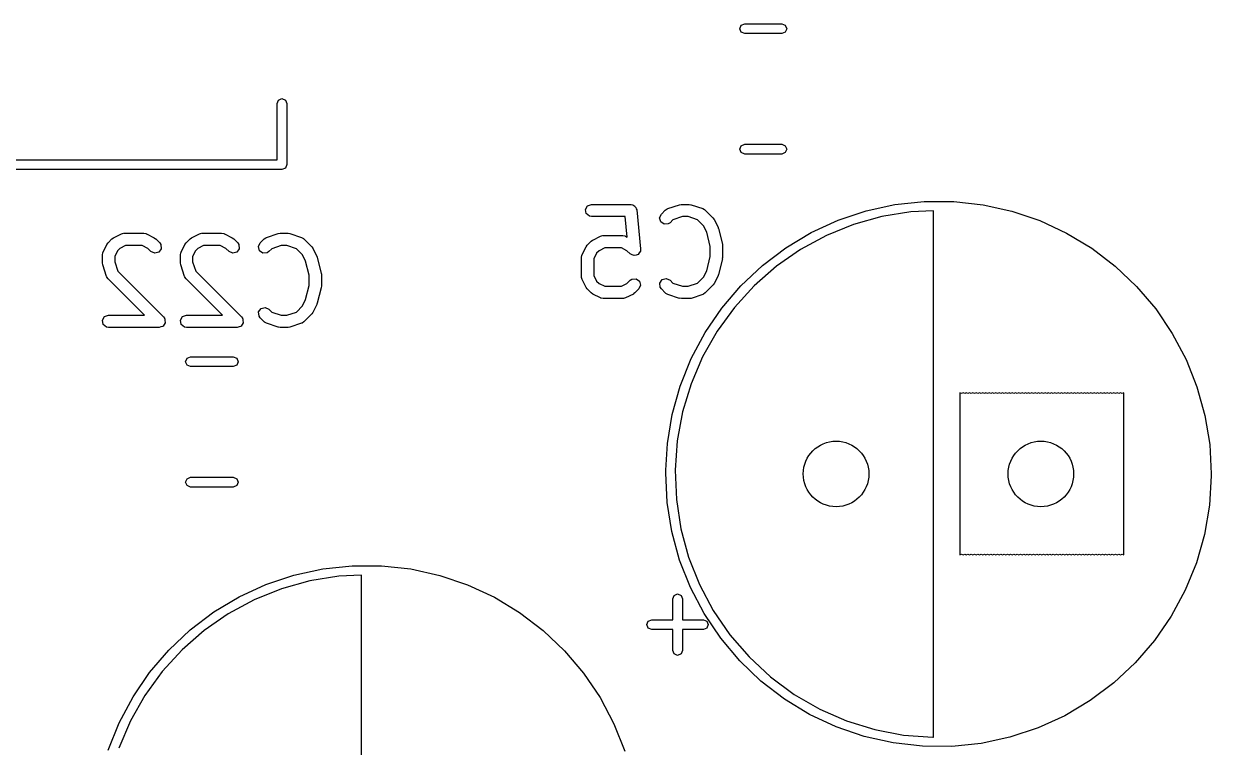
# Model space of a CAD drawing. Extents: x 84 to 124, y -233 to -38.
# Drawn here: x 103.75 to 118.25, y -196.39 to -187.56 of the extents above; entities that cross this region are included whole.
import ezdxf

# ---------------------------------------------------------------- set-up
doc = ezdxf.new("R2010")
doc.units = 0
doc.layers.add('BLACK', color=7, linetype='CONTINUOUS')

msp = doc.modelspace()

# ---------------------------------------------------------------- linework, layer by layer
at = {"layer": 'BLACK', "linetype": 'CONTINUOUS'}
for p, q in [((112.489, -187.616), (112.507, -187.574)), ((112.507, -187.574), (112.549, -187.556)), ((112.549, -187.556), (113.003, -187.556)), ((113.003, -187.556), (113.045, -187.574)), ((113.045, -187.574), (113.063, -187.616)), ((112.507, -187.658), (112.489, -187.616)), ((112.549, -187.676), (112.507, -187.658)), ((113.003, -187.676), (112.549, -187.676)), ((113.045, -187.658), (113.003, -187.676)), ((113.063, -187.616), (113.045, -187.658)), ((106.84, -188.53), (106.858, -188.488)), ((106.84, -189.215), (106.84, -188.53)), ((106.858, -188.488), (106.9, -188.47)), ((106.9, -188.47), (106.942, -188.488)), ((106.942, -188.488), (106.96, -188.53)), ((106.96, -188.53), (106.96, -189.275)), ((112.507, -189.044), (112.549, -189.026)), ((112.549, -189.026), (113.003, -189.026)), ((113.003, -189.026), (113.045, -189.044)), ((112.489, -189.086), (112.507, -189.044)), ((112.507, -189.128), (112.489, -189.086)), ((112.549, -189.146), (112.507, -189.128)), ((113.003, -189.146), (112.549, -189.146)), ((113.045, -189.128), (113.003, -189.146)), ((113.045, -189.044), (113.063, -189.086)), ((113.063, -189.086), (113.045, -189.128)), ((101.44, -189.215), (106.84, -189.215)), ((106.942, -189.317), (106.9, -189.335)), ((106.96, -189.275), (106.942, -189.317)), ((106.9, -189.335), (101.38, -189.335)), ((110.632, -189.778), (110.68, -189.76)), ((110.68, -189.76), (111.156, -189.76)), ((111.156, -189.76), (111.16, -189.761)), ((111.16, -189.761), (111.162, -189.761)), ((111.162, -189.761), (111.165, -189.762)), ((111.165, -189.762), (111.182, -189.765)), ((111.182, -189.765), (111.194, -189.775)), ((111.609, -189.812), (111.752, -189.764)), ((111.752, -189.764), (111.774, -189.761)), ((111.774, -189.761), (111.776, -189.76)), ((111.776, -189.76), (111.871, -189.76)), ((111.871, -189.76), (111.893, -189.764)), ((111.893, -189.764), (111.894, -189.764)), ((111.894, -189.764), (112.037, -189.812)), ((114.031, -189.84), (114.383, -189.763)), ((114.383, -189.763), (114.741, -189.725)), ((114.741, -189.725), (115.101, -189.725)), ((115.101, -189.725), (115.459, -189.765)), ((115.459, -189.765), (115.811, -189.843)), ((110.606, -189.822), (110.632, -189.778)), ((110.615, -189.873), (110.606, -189.822)), ((110.655, -189.906), (110.615, -189.873)), ((110.68, -189.91), (110.655, -189.906)), ((111.089, -189.91), (110.68, -189.91)), ((111.113, -190.159), (111.089, -189.91)), ((111.194, -189.775), (111.209, -189.782)), ((111.209, -189.782), (111.213, -189.791)), ((111.213, -189.791), (111.221, -189.798)), ((111.221, -189.798), (111.224, -189.814)), ((111.224, -189.814), (111.231, -189.828)), ((111.231, -189.828), (111.279, -190.304)), ((111.51, -189.924), (111.532, -189.878)), ((111.532, -189.878), (111.58, -189.83)), ((111.58, -189.83), (111.601, -189.815)), ((111.601, -189.815), (111.605, -189.815)), ((111.605, -189.815), (111.609, -189.812)), ((111.788, -189.91), (111.673, -189.949)), ((111.859, -189.91), (111.788, -189.91)), ((111.973, -189.949), (111.859, -189.91)), ((112.037, -189.812), (112.06, -189.824)), ((112.06, -189.824), (112.063, -189.828)), ((112.063, -189.828), (112.067, -189.83)), ((112.067, -189.83), (112.162, -189.925)), ((113.689, -189.954), (114.031, -189.84)), ((114.225, -189.91), (113.879, -190.006)), ((114.579, -189.853), (114.225, -189.91)), ((114.855, -189.839), (114.579, -189.853)), ((114.855, -196.264), (114.855, -189.839)), ((115.811, -189.843), (116.152, -189.958)), ((111.524, -189.974), (111.51, -189.924)), ((111.566, -190.003), (111.524, -189.974)), ((111.617, -189.999), (111.566, -190.003)), ((111.638, -189.984), (111.617, -189.999)), ((111.673, -189.949), (111.638, -189.984)), ((112.047, -190.023), (111.973, -189.949)), ((112.086, -190.1), (112.047, -190.023)), ((112.162, -189.925), (112.175, -189.944)), ((112.175, -189.944), (112.176, -189.945)), ((112.176, -189.945), (112.224, -190.04)), ((112.224, -190.04), (112.227, -190.052)), ((112.227, -190.052), (112.229, -190.055)), ((112.229, -190.055), (112.277, -190.246)), ((113.362, -190.104), (113.689, -189.954)), ((113.879, -190.006), (113.546, -190.141)), ((116.152, -189.958), (116.478, -190.11)), ((104.778, -190.23), (104.825, -190.182)), ((104.825, -190.182), (104.844, -190.169)), ((104.844, -190.169), (104.845, -190.168)), ((104.845, -190.168), (104.94, -190.12)), ((104.94, -190.12), (104.965, -190.113)), ((104.965, -190.113), (104.969, -190.114)), ((104.969, -190.114), (104.974, -190.112)), ((104.974, -190.112), (105.212, -190.112)), ((105.212, -190.112), (105.237, -190.117)), ((105.237, -190.117), (105.241, -190.12)), ((105.241, -190.12), (105.245, -190.12)), ((105.245, -190.12), (105.34, -190.168)), ((105.34, -190.168), (105.358, -190.181)), ((105.358, -190.181), (105.36, -190.182)), ((105.36, -190.182), (105.408, -190.23)), ((105.73, -190.23), (105.778, -190.182)), ((105.778, -190.182), (105.796, -190.169)), ((105.796, -190.169), (105.797, -190.168)), ((105.797, -190.168), (105.892, -190.12)), ((105.892, -190.12), (105.917, -190.113)), ((105.917, -190.113), (105.922, -190.114)), ((105.922, -190.114), (105.926, -190.112)), ((105.926, -190.112), (106.164, -190.112)), ((106.164, -190.112), (106.19, -190.117)), ((106.19, -190.117), (106.193, -190.12)), ((106.193, -190.12), (106.198, -190.12)), ((106.198, -190.12), (106.293, -190.168)), ((106.293, -190.168), (106.311, -190.181)), ((106.311, -190.181), (106.312, -190.182)), ((106.312, -190.182), (106.36, -190.23)), ((106.635, -190.23), (106.682, -190.182)), ((106.682, -190.182), (106.704, -190.167)), ((106.704, -190.167), (106.708, -190.167)), ((106.708, -190.167), (106.712, -190.164)), ((106.712, -190.164), (106.855, -190.116)), ((106.855, -190.116), (106.877, -190.113)), ((106.877, -190.113), (106.878, -190.112)), ((106.878, -190.112), (106.974, -190.112)), ((106.974, -190.112), (106.996, -190.116)), ((106.996, -190.116), (106.997, -190.116)), ((106.997, -190.116), (107.14, -190.164)), ((107.14, -190.164), (107.163, -190.176)), ((107.163, -190.176), (107.165, -190.18)), ((107.165, -190.18), (107.169, -190.182)), ((107.169, -190.182), (107.265, -190.277)), ((110.675, -190.211), (110.693, -190.198)), ((110.693, -190.198), (110.694, -190.197)), ((110.694, -190.197), (110.79, -190.149)), ((110.79, -190.149), (110.815, -190.142)), ((110.815, -190.142), (110.819, -190.143)), ((110.819, -190.143), (110.823, -190.141)), ((110.823, -190.141), (111.061, -190.141)), ((111.061, -190.141), (111.087, -190.146)), ((111.087, -190.146), (111.09, -190.149)), ((111.09, -190.149), (111.095, -190.149)), ((111.095, -190.149), (111.113, -190.159)), ((112.129, -190.273), (112.086, -190.1)), ((113.053, -190.289), (113.362, -190.104)), ((113.546, -190.141), (113.23, -190.312)), ((116.478, -190.11), (116.787, -190.296)), ((104.715, -190.349), (104.716, -190.344)), ((104.716, -190.344), (104.764, -190.249)), ((104.764, -190.249), (104.777, -190.231)), ((104.777, -190.231), (104.778, -190.23)), ((104.892, -190.327), (104.858, -190.396)), ((104.923, -190.297), (104.892, -190.327)), ((104.991, -190.262), (104.923, -190.297)), ((105.194, -190.262), (104.991, -190.262)), ((105.262, -190.297), (105.194, -190.262)), ((105.301, -190.336), (105.262, -190.297)), ((105.348, -190.357), (105.301, -190.336)), ((105.398, -190.344), (105.348, -190.357)), ((105.427, -190.302), (105.398, -190.344)), ((105.408, -190.23), (105.422, -190.251)), ((105.422, -190.251), (105.427, -190.302)), ((105.668, -190.344), (105.716, -190.249)), ((105.668, -190.349), (105.668, -190.344)), ((105.716, -190.249), (105.729, -190.231)), ((105.729, -190.231), (105.73, -190.23)), ((105.845, -190.327), (105.81, -190.396)), ((105.875, -190.297), (105.845, -190.327)), ((105.944, -190.262), (105.875, -190.297)), ((106.146, -190.262), (105.944, -190.262)), ((106.215, -190.297), (106.146, -190.262)), ((106.254, -190.336), (106.215, -190.297)), ((106.3, -190.357), (106.254, -190.336)), ((106.35, -190.344), (106.3, -190.357)), ((106.379, -190.302), (106.35, -190.344)), ((106.36, -190.23), (106.375, -190.251)), ((106.375, -190.251), (106.379, -190.302)), ((106.613, -190.276), (106.635, -190.23)), ((106.626, -190.326), (106.613, -190.276)), ((106.668, -190.355), (106.626, -190.326)), ((106.741, -190.336), (106.72, -190.351)), ((106.776, -190.301), (106.741, -190.336)), ((106.891, -190.262), (106.776, -190.301)), ((106.961, -190.262), (106.891, -190.262)), ((107.076, -190.301), (106.961, -190.262)), ((107.15, -190.375), (107.076, -190.301)), ((107.265, -190.277), (107.278, -190.296)), ((107.278, -190.296), (107.279, -190.297)), ((107.279, -190.297), (107.326, -190.392)), ((110.566, -190.373), (110.613, -190.278)), ((110.613, -190.278), (110.627, -190.26)), ((110.627, -190.259), (110.675, -190.211)), ((110.627, -190.26), (110.627, -190.259)), ((110.772, -190.326), (110.742, -190.356)), ((110.841, -190.291), (110.772, -190.326)), ((111.044, -190.291), (110.841, -190.291)), ((111.112, -190.326), (111.044, -190.291)), ((111.151, -190.365), (111.112, -190.326)), ((111.277, -190.331), (111.262, -190.352)), ((111.277, -190.33), (111.276, -190.33)), ((111.276, -190.33), (111.277, -190.331)), ((111.279, -190.304), (111.277, -190.33)), ((112.129, -190.398), (112.129, -190.273)), ((112.277, -190.246), (112.278, -190.261)), ((112.278, -190.261), (112.279, -190.264)), ((112.279, -190.264), (112.279, -190.407)), ((112.766, -190.507), (113.053, -190.289)), ((113.23, -190.312), (112.936, -190.516)), ((116.787, -190.296), (117.073, -190.514)), ((104.708, -190.378), (104.713, -190.352)), ((104.708, -190.473), (104.708, -190.378)), ((104.709, -190.475), (104.708, -190.473)), ((104.712, -190.497), (104.709, -190.475)), ((104.713, -190.352), (104.715, -190.349)), ((104.858, -190.396), (104.858, -190.461)), ((104.858, -190.461), (104.896, -190.575)), ((105.66, -190.378), (105.665, -190.352)), ((105.66, -190.473), (105.66, -190.378)), ((105.661, -190.475), (105.66, -190.473)), ((105.664, -190.497), (105.661, -190.475)), ((105.665, -190.352), (105.668, -190.349)), ((105.81, -190.396), (105.81, -190.461)), ((105.81, -190.461), (105.849, -190.575)), ((106.72, -190.351), (106.668, -190.355)), ((107.189, -190.452), (107.15, -190.375)), ((107.232, -190.625), (107.189, -190.452)), ((107.326, -190.392), (107.33, -190.404)), ((107.33, -190.404), (107.332, -190.407)), ((107.332, -190.407), (107.38, -190.598)), ((110.558, -190.407), (110.562, -190.381)), ((110.558, -190.645), (110.558, -190.407)), ((110.562, -190.381), (110.565, -190.378)), ((110.565, -190.378), (110.566, -190.373)), ((110.742, -190.356), (110.708, -190.425)), ((110.708, -190.425), (110.708, -190.627)), ((111.152, -190.365), (111.151, -190.365)), ((111.175, -190.376), (111.152, -190.365)), ((111.152, -190.365), (111.152, -190.365)), ((111.198, -190.386), (111.175, -190.376)), ((111.223, -190.38), (111.198, -190.386)), ((111.198, -190.386), (111.198, -190.386)), ((111.198, -190.386), (111.198, -190.386)), ((111.247, -190.373), (111.223, -190.38)), ((111.248, -190.372), (111.247, -190.373)), ((111.247, -190.373), (111.247, -190.373)), ((111.262, -190.352), (111.248, -190.372)), ((112.086, -190.571), (112.129, -190.398)), ((112.277, -190.425), (112.229, -190.615)), ((112.279, -190.407), (112.276, -190.422)), ((112.276, -190.422), (112.277, -190.425)), ((104.76, -190.64), (104.712, -190.497)), ((104.896, -190.575), (105.455, -191.134)), ((105.712, -190.64), (105.664, -190.497)), ((105.849, -190.575), (106.408, -191.134)), ((107.232, -190.75), (107.232, -190.625)), ((107.38, -190.598), (107.381, -190.613)), ((107.381, -190.613), (107.382, -190.616)), ((107.382, -190.616), (107.382, -190.759)), ((110.708, -190.627), (110.742, -190.696)), ((112.047, -190.648), (112.086, -190.571)), ((112.224, -190.631), (112.176, -190.726)), ((112.229, -190.615), (112.224, -190.627)), ((112.224, -190.627), (112.224, -190.631)), ((112.504, -190.754), (112.766, -190.507)), ((112.936, -190.516), (112.666, -190.753)), ((117.073, -190.514), (117.334, -190.762)), ((104.762, -190.643), (104.76, -190.64)), ((104.763, -190.648), (104.762, -190.643)), ((104.778, -190.669), (104.763, -190.648)), ((105.221, -191.112), (104.778, -190.669)), ((105.715, -190.643), (105.712, -190.64)), ((105.715, -190.648), (105.715, -190.643)), ((105.73, -190.669), (105.715, -190.648)), ((106.173, -191.112), (105.73, -190.669)), ((107.189, -190.923), (107.232, -190.75)), ((107.38, -190.777), (107.332, -190.967)), ((107.382, -190.759), (107.379, -190.774)), ((107.379, -190.774), (107.38, -190.777)), ((110.559, -190.649), (110.558, -190.645)), ((110.558, -190.653), (110.559, -190.649)), ((110.566, -190.678), (110.558, -190.653)), ((110.613, -190.774), (110.566, -190.678)), ((110.614, -190.775), (110.613, -190.774)), ((110.627, -190.793), (110.614, -190.775)), ((110.742, -190.696), (110.772, -190.726)), ((110.772, -190.726), (110.841, -190.76)), ((110.841, -190.76), (111.044, -190.76)), ((111.044, -190.76), (111.112, -190.726)), ((111.112, -190.726), (111.151, -190.687)), ((111.151, -190.687), (111.172, -190.672)), ((111.172, -190.672), (111.224, -190.668)), ((111.224, -190.668), (111.266, -190.697)), ((111.279, -190.747), (111.257, -190.793)), ((111.266, -190.697), (111.279, -190.747)), ((111.513, -190.721), (111.542, -190.679)), ((111.517, -190.772), (111.513, -190.721)), ((111.532, -190.793), (111.517, -190.772)), ((111.542, -190.679), (111.592, -190.665)), ((111.592, -190.665), (111.638, -190.687)), ((111.638, -190.687), (111.673, -190.722)), ((111.673, -190.722), (111.788, -190.76)), ((111.788, -190.76), (111.859, -190.76)), ((111.859, -190.76), (111.973, -190.722)), ((111.973, -190.722), (112.047, -190.648)), ((112.162, -190.746), (112.067, -190.841)), ((112.163, -190.744), (112.162, -190.746)), ((112.176, -190.726), (112.163, -190.744)), ((112.27, -191.027), (112.504, -190.754)), ((112.666, -190.753), (112.424, -191.018)), ((117.334, -190.762), (117.567, -191.037)), ((107.15, -191), (107.189, -190.923)), ((110.675, -190.841), (110.627, -190.793)), ((110.676, -190.841), (110.675, -190.841)), ((110.694, -190.855), (110.676, -190.841)), ((110.79, -190.902), (110.694, -190.855)), ((110.794, -190.903), (110.79, -190.902)), ((110.797, -190.906), (110.794, -190.903)), ((110.823, -190.91), (110.797, -190.906)), ((111.061, -190.91), (110.823, -190.91)), ((111.065, -190.909), (111.061, -190.91)), ((111.07, -190.91), (111.065, -190.909)), ((111.095, -190.902), (111.07, -190.91)), ((111.19, -190.855), (111.095, -190.902)), ((111.191, -190.854), (111.19, -190.855)), ((111.21, -190.841), (111.191, -190.854)), ((111.257, -190.793), (111.21, -190.841)), ((111.58, -190.841), (111.532, -190.793)), ((111.584, -190.843), (111.58, -190.841)), ((111.586, -190.847), (111.584, -190.843)), ((111.609, -190.859), (111.586, -190.847)), ((111.752, -190.907), (111.609, -190.859)), ((111.753, -190.906), (111.752, -190.907)), ((111.776, -190.91), (111.753, -190.906)), ((111.871, -190.91), (111.776, -190.91)), ((111.872, -190.91), (111.871, -190.91)), ((111.894, -190.907), (111.872, -190.91)), ((112.037, -190.859), (111.894, -190.907)), ((112.041, -190.856), (112.037, -190.859)), ((112.045, -190.856), (112.041, -190.856)), ((112.067, -190.841), (112.045, -190.856)), ((106.615, -191.073), (106.645, -191.031)), ((106.645, -191.031), (106.694, -191.017)), ((106.694, -191.017), (106.741, -191.039)), ((106.741, -191.039), (106.776, -191.074)), ((107.076, -191.074), (107.15, -191)), ((107.326, -190.983), (107.279, -191.078)), ((107.327, -190.979), (107.326, -190.983)), ((107.332, -190.967), (107.327, -190.979)), ((112.067, -191.325), (112.27, -191.027)), ((112.424, -191.018), (112.213, -191.308)), ((117.567, -191.037), (117.769, -191.335)), ((104.709, -191.174), (104.735, -191.13)), ((104.718, -191.225), (104.709, -191.174)), ((104.735, -191.13), (104.783, -191.112)), ((104.783, -191.112), (105.221, -191.112)), ((105.455, -191.134), (105.465, -191.148)), ((105.475, -191.207), (105.462, -191.225)), ((105.465, -191.148), (105.467, -191.15)), ((105.467, -191.15), (105.467, -191.152)), ((105.467, -191.152), (105.47, -191.156)), ((105.47, -191.156), (105.472, -191.178)), ((105.472, -191.178), (105.476, -191.2)), ((105.476, -191.2), (105.474, -191.203)), ((105.474, -191.203), (105.475, -191.207)), ((105.662, -191.174), (105.687, -191.13)), ((105.671, -191.225), (105.662, -191.174)), ((105.687, -191.13), (105.735, -191.112)), ((105.735, -191.112), (106.173, -191.112)), ((106.408, -191.134), (106.417, -191.148)), ((106.427, -191.207), (106.414, -191.225)), ((106.417, -191.148), (106.419, -191.15)), ((106.419, -191.15), (106.42, -191.152)), ((106.42, -191.152), (106.422, -191.156)), ((106.422, -191.156), (106.424, -191.178)), ((106.424, -191.178), (106.428, -191.2)), ((106.428, -191.2), (106.427, -191.203)), ((106.427, -191.203), (106.427, -191.207)), ((106.62, -191.124), (106.615, -191.073)), ((106.635, -191.145), (106.62, -191.124)), ((106.682, -191.193), (106.635, -191.145)), ((106.687, -191.195), (106.682, -191.193)), ((106.689, -191.199), (106.687, -191.195)), ((106.712, -191.211), (106.689, -191.199)), ((106.855, -191.259), (106.712, -191.211)), ((106.776, -191.074), (106.891, -191.112)), ((106.891, -191.112), (106.961, -191.112)), ((106.961, -191.112), (107.076, -191.074)), ((107.14, -191.211), (106.997, -191.259)), ((107.144, -191.208), (107.14, -191.211)), ((107.148, -191.208), (107.144, -191.208)), ((107.169, -191.193), (107.148, -191.208)), ((107.265, -191.098), (107.169, -191.193)), ((107.279, -191.078), (107.265, -191.096)), ((107.265, -191.096), (107.265, -191.098)), ((104.757, -191.258), (104.718, -191.225)), ((104.783, -191.262), (104.757, -191.258)), ((105.402, -191.262), (104.783, -191.262)), ((105.423, -191.255), (105.402, -191.262)), ((105.445, -191.249), (105.423, -191.255)), ((105.447, -191.246), (105.445, -191.249)), ((105.45, -191.245), (105.447, -191.246)), ((105.462, -191.225), (105.45, -191.245)), ((105.71, -191.258), (105.671, -191.225)), ((105.735, -191.262), (105.71, -191.258)), ((106.355, -191.262), (105.735, -191.262)), ((106.376, -191.255), (106.355, -191.262)), ((106.398, -191.249), (106.376, -191.255)), ((106.4, -191.246), (106.398, -191.249)), ((106.403, -191.245), (106.4, -191.246)), ((106.414, -191.225), (106.403, -191.245)), ((106.856, -191.258), (106.855, -191.259)), ((106.878, -191.262), (106.856, -191.258)), ((106.974, -191.262), (106.878, -191.262)), ((106.975, -191.262), (106.974, -191.262)), ((106.997, -191.259), (106.975, -191.262)), ((111.897, -191.643), (112.067, -191.325)), ((112.213, -191.308), (112.035, -191.62)), ((117.769, -191.335), (117.938, -191.653)), ((105.724, -191.68), (105.741, -191.638)), ((105.741, -191.638), (105.784, -191.62)), ((105.784, -191.62), (106.306, -191.62)), ((106.306, -191.62), (106.349, -191.638)), ((106.349, -191.638), (106.366, -191.68)), ((111.763, -191.977), (111.897, -191.643)), ((112.035, -191.62), (111.894, -191.95)), ((105.741, -191.722), (105.724, -191.68)), ((105.784, -191.74), (105.741, -191.722)), ((106.306, -191.74), (105.784, -191.74)), ((106.349, -191.722), (106.306, -191.74)), ((106.366, -191.68), (106.349, -191.722)), ((117.938, -191.653), (118.071, -191.988)), ((111.665, -192.324), (111.763, -191.977)), ((111.894, -191.95), (111.79, -192.294)), ((115.195, -192.07), (115.175, -192.062)), ((115.175, -192.062), (115.175, -194.038)), ((115.215, -192.062), (115.195, -192.07)), ((115.235, -192.07), (115.215, -192.062)), ((115.255, -192.062), (115.235, -192.07)), ((115.275, -192.07), (115.255, -192.062)), ((115.295, -192.062), (115.275, -192.07)), ((115.315, -192.07), (115.295, -192.062)), ((115.335, -192.062), (115.315, -192.07)), ((115.355, -192.07), (115.335, -192.062)), ((115.375, -192.062), (115.355, -192.07)), ((115.395, -192.07), (115.375, -192.062)), ((115.415, -192.062), (115.395, -192.07)), ((115.435, -192.07), (115.415, -192.062)), ((115.455, -192.062), (115.435, -192.07)), ((115.475, -192.07), (115.455, -192.062)), ((115.495, -192.062), (115.475, -192.07)), ((115.515, -192.07), (115.495, -192.062)), ((115.535, -192.062), (115.515, -192.07)), ((115.555, -192.07), (115.535, -192.062)), ((115.575, -192.062), (115.555, -192.07)), ((115.595, -192.07), (115.575, -192.062)), ((115.615, -192.062), (115.595, -192.07)), ((115.636, -192.07), (115.615, -192.062)), ((115.656, -192.062), (115.636, -192.07)), ((115.676, -192.07), (115.656, -192.062)), ((115.696, -192.062), (115.676, -192.07)), ((115.716, -192.07), (115.696, -192.062)), ((115.736, -192.062), (115.716, -192.07)), ((115.756, -192.07), (115.736, -192.062)), ((115.776, -192.062), (115.756, -192.07)), ((115.796, -192.07), (115.776, -192.062)), ((115.816, -192.062), (115.796, -192.07)), ((115.836, -192.07), (115.816, -192.062)), ((115.856, -192.062), (115.836, -192.07)), ((115.876, -192.07), (115.856, -192.062)), ((115.896, -192.062), (115.876, -192.07)), ((115.916, -192.07), (115.896, -192.062)), ((115.936, -192.062), (115.916, -192.07)), ((115.956, -192.07), (115.936, -192.062)), ((115.976, -192.062), (115.956, -192.07)), ((115.996, -192.07), (115.976, -192.062)), ((116.016, -192.062), (115.996, -192.07)), ((116.036, -192.07), (116.016, -192.062)), ((116.056, -192.062), (116.036, -192.07)), ((116.076, -192.07), (116.056, -192.062)), ((116.096, -192.062), (116.076, -192.07)), ((116.116, -192.07), (116.096, -192.062)), ((116.136, -192.062), (116.116, -192.07)), ((116.156, -192.07), (116.136, -192.062)), ((116.176, -192.062), (116.156, -192.07)), ((116.196, -192.07), (116.176, -192.062)), ((116.216, -192.062), (116.196, -192.07)), ((116.236, -192.07), (116.216, -192.062)), ((116.256, -192.062), (116.236, -192.07)), ((116.276, -192.07), (116.256, -192.062)), ((116.296, -192.062), (116.276, -192.07)), ((116.316, -192.07), (116.296, -192.062)), ((116.336, -192.062), (116.316, -192.07)), ((116.356, -192.07), (116.336, -192.062)), ((116.376, -192.062), (116.356, -192.07)), ((116.396, -192.07), (116.376, -192.062)), ((116.416, -192.062), (116.396, -192.07)), ((116.436, -192.07), (116.416, -192.062)), ((116.456, -192.062), (116.436, -192.07)), ((116.476, -192.07), (116.456, -192.062)), ((116.496, -192.062), (116.476, -192.07)), ((116.516, -192.07), (116.496, -192.062)), ((116.536, -192.062), (116.516, -192.07)), ((116.556, -192.07), (116.536, -192.062)), ((116.576, -192.062), (116.556, -192.07)), ((116.596, -192.07), (116.576, -192.062)), ((116.616, -192.062), (116.596, -192.07)), ((116.636, -192.07), (116.616, -192.062)), ((116.656, -192.062), (116.636, -192.07)), ((116.676, -192.07), (116.656, -192.062)), ((116.696, -192.062), (116.676, -192.07)), ((116.716, -192.07), (116.696, -192.062)), ((116.736, -192.062), (116.716, -192.07)), ((116.756, -192.07), (116.736, -192.062)), ((116.776, -192.062), (116.756, -192.07)), ((116.796, -192.07), (116.776, -192.062)), ((116.816, -192.062), (116.796, -192.07)), ((116.836, -192.07), (116.816, -192.062)), ((116.856, -192.062), (116.836, -192.07)), ((116.876, -192.07), (116.856, -192.062)), ((116.896, -192.062), (116.876, -192.07)), ((116.916, -192.07), (116.896, -192.062)), ((116.936, -192.062), (116.916, -192.07)), ((116.956, -192.07), (116.936, -192.062)), ((116.976, -192.062), (116.956, -192.07)), ((116.996, -192.07), (116.976, -192.062)), ((117.016, -192.062), (116.996, -192.07)), ((117.036, -192.07), (117.016, -192.062)), ((117.056, -192.062), (117.036, -192.07)), ((117.076, -192.07), (117.056, -192.062)), ((117.096, -192.062), (117.076, -192.07)), ((117.116, -192.07), (117.096, -192.062)), ((117.136, -192.062), (117.116, -192.07)), ((117.156, -192.07), (117.136, -192.062)), ((117.176, -192.062), (117.156, -192.07)), ((117.176, -194.038), (117.176, -192.062)), ((118.071, -191.988), (118.167, -192.335)), ((111.606, -192.679), (111.665, -192.324)), ((111.79, -192.294), (111.725, -192.647)), ((118.167, -192.335), (118.226, -192.69)), ((111.725, -192.647), (111.7, -193.005)), ((111.587, -193.005), (111.606, -192.679)), ((118.226, -192.69), (118.245, -193.05)), ((105.741, -193.108), (105.784, -193.09)), ((105.784, -193.09), (106.306, -193.09)), ((106.306, -193.09), (106.349, -193.108)), ((111.585, -193.038), (111.587, -193.005)), ((111.603, -193.398), (111.585, -193.038)), ((111.7, -193.005), (111.715, -193.364)), ((118.245, -193.073), (118.223, -193.433)), ((118.245, -193.05), (118.245, -193.073)), ((105.724, -193.15), (105.741, -193.108)), ((105.741, -193.192), (105.724, -193.15)), ((105.784, -193.21), (105.741, -193.192)), ((106.306, -193.21), (105.784, -193.21)), ((106.349, -193.192), (106.306, -193.21)), ((106.349, -193.108), (106.366, -193.15)), ((106.366, -193.15), (106.349, -193.192)), ((111.715, -193.364), (111.77, -193.718)), ((111.66, -193.754), (111.603, -193.398)), ((118.223, -193.433), (118.162, -193.788)), ((111.755, -194.101), (111.66, -193.754)), ((111.77, -193.718), (111.864, -194.065)), ((118.162, -193.788), (118.064, -194.134)), ((111.887, -194.436), (111.755, -194.101)), ((111.864, -194.065), (111.996, -194.399)), ((115.175, -194.038), (115.195, -194.03)), ((115.195, -194.03), (115.215, -194.038)), ((115.215, -194.038), (115.235, -194.03)), ((115.235, -194.03), (115.255, -194.038)), ((115.255, -194.038), (115.275, -194.03)), ((115.275, -194.03), (115.295, -194.038)), ((115.295, -194.038), (115.315, -194.03)), ((115.315, -194.03), (115.335, -194.038)), ((115.335, -194.038), (115.355, -194.03)), ((115.355, -194.03), (115.375, -194.038)), ((115.375, -194.038), (115.395, -194.03)), ((115.395, -194.03), (115.415, -194.038)), ((115.415, -194.038), (115.435, -194.03)), ((115.435, -194.03), (115.455, -194.038)), ((115.455, -194.038), (115.475, -194.03)), ((115.475, -194.03), (115.495, -194.038)), ((115.495, -194.038), (115.515, -194.03)), ((115.515, -194.03), (115.535, -194.038)), ((115.535, -194.038), (115.555, -194.03)), ((115.555, -194.03), (115.575, -194.038)), ((115.575, -194.038), (115.595, -194.03)), ((115.595, -194.03), (115.615, -194.038)), ((115.615, -194.038), (115.636, -194.03)), ((115.636, -194.03), (115.656, -194.038)), ((115.656, -194.038), (115.676, -194.03)), ((115.676, -194.03), (115.696, -194.038)), ((115.696, -194.038), (115.716, -194.03)), ((115.716, -194.03), (115.736, -194.038)), ((115.736, -194.038), (115.756, -194.03)), ((115.756, -194.03), (115.776, -194.038)), ((115.776, -194.038), (115.796, -194.03)), ((115.796, -194.03), (115.816, -194.038)), ((115.816, -194.038), (115.836, -194.03)), ((115.836, -194.03), (115.856, -194.038)), ((115.856, -194.038), (115.876, -194.03)), ((115.876, -194.03), (115.896, -194.038)), ((115.896, -194.038), (115.916, -194.03)), ((115.916, -194.03), (115.936, -194.038)), ((115.936, -194.038), (115.956, -194.03)), ((115.956, -194.03), (115.976, -194.038)), ((115.976, -194.038), (115.996, -194.03)), ((115.996, -194.03), (116.016, -194.038)), ((116.016, -194.038), (116.036, -194.03)), ((116.036, -194.03), (116.056, -194.038)), ((116.056, -194.038), (116.076, -194.03)), ((116.076, -194.03), (116.096, -194.038)), ((116.096, -194.038), (116.116, -194.03)), ((116.116, -194.03), (116.136, -194.038)), ((116.136, -194.038), (116.156, -194.03)), ((116.156, -194.03), (116.176, -194.038)), ((116.176, -194.038), (116.196, -194.03)), ((116.196, -194.03), (116.216, -194.038)), ((116.216, -194.038), (116.236, -194.03)), ((116.236, -194.03), (116.256, -194.038)), ((116.256, -194.038), (116.276, -194.03)), ((116.276, -194.03), (116.296, -194.038)), ((116.296, -194.038), (116.316, -194.03)), ((116.316, -194.03), (116.336, -194.038)), ((116.336, -194.038), (116.356, -194.03)), ((116.356, -194.03), (116.376, -194.038)), ((116.376, -194.038), (116.396, -194.03)), ((116.396, -194.03), (116.416, -194.038)), ((116.416, -194.038), (116.436, -194.03)), ((116.436, -194.03), (116.456, -194.038)), ((116.456, -194.038), (116.476, -194.03)), ((116.476, -194.03), (116.496, -194.038)), ((116.496, -194.038), (116.516, -194.03)), ((116.516, -194.03), (116.536, -194.038)), ((116.536, -194.038), (116.556, -194.03)), ((116.556, -194.03), (116.576, -194.038)), ((116.576, -194.038), (116.596, -194.03)), ((116.596, -194.03), (116.616, -194.038)), ((116.616, -194.038), (116.636, -194.03)), ((116.636, -194.03), (116.656, -194.038)), ((116.656, -194.038), (116.676, -194.03)), ((116.676, -194.03), (116.696, -194.038)), ((116.696, -194.038), (116.716, -194.03)), ((116.716, -194.03), (116.736, -194.038)), ((116.736, -194.038), (116.756, -194.03)), ((116.756, -194.03), (116.776, -194.038)), ((116.776, -194.038), (116.796, -194.03)), ((116.796, -194.03), (116.816, -194.038)), ((116.816, -194.038), (116.836, -194.03)), ((116.836, -194.03), (116.856, -194.038)), ((116.856, -194.038), (116.876, -194.03)), ((116.876, -194.03), (116.896, -194.038)), ((116.896, -194.038), (116.916, -194.03)), ((116.916, -194.03), (116.936, -194.038)), ((116.936, -194.038), (116.956, -194.03)), ((116.956, -194.03), (116.976, -194.038)), ((116.976, -194.038), (116.996, -194.03)), ((116.996, -194.03), (117.016, -194.038)), ((117.016, -194.038), (117.036, -194.03)), ((117.036, -194.03), (117.056, -194.038)), ((117.056, -194.038), (117.076, -194.03)), ((117.076, -194.03), (117.096, -194.038)), ((117.096, -194.038), (117.116, -194.03)), ((117.116, -194.03), (117.136, -194.038)), ((117.136, -194.038), (117.156, -194.03)), ((117.156, -194.03), (117.176, -194.038)), ((107.046, -194.285), (107.398, -194.208)), ((107.398, -194.208), (107.756, -194.17)), ((107.756, -194.17), (108.116, -194.17)), ((108.116, -194.17), (108.474, -194.21)), ((108.474, -194.21), (108.826, -194.288)), ((118.064, -194.134), (117.928, -194.468)), ((106.377, -194.549), (106.704, -194.399)), ((106.704, -194.399), (107.046, -194.285)), ((107.24, -194.355), (106.894, -194.451)), ((107.594, -194.298), (107.24, -194.355)), ((107.87, -194.284), (107.594, -194.298)), ((107.87, -200.709), (107.87, -194.284)), ((108.826, -194.288), (109.167, -194.403)), ((109.167, -194.403), (109.493, -194.555)), ((111.996, -194.399), (112.165, -194.715)), ((106.068, -194.734), (106.377, -194.549)), ((106.894, -194.451), (106.561, -194.586)), ((111.67, -194.574), (111.687, -194.532)), ((111.687, -194.532), (111.73, -194.514)), ((111.73, -194.514), (111.772, -194.532)), ((111.772, -194.532), (111.79, -194.574)), ((112.055, -194.755), (111.887, -194.436)), ((117.928, -194.468), (117.757, -194.785)), ((106.561, -194.586), (106.245, -194.757)), ((109.493, -194.555), (109.802, -194.741)), ((111.67, -194.829), (111.67, -194.574)), ((111.79, -194.574), (111.79, -194.829)), ((105.781, -194.952), (106.068, -194.734)), ((106.245, -194.757), (105.951, -194.962)), ((109.802, -194.741), (110.088, -194.959)), ((111.372, -194.847), (111.415, -194.829)), ((111.415, -194.829), (111.67, -194.829)), ((111.79, -194.829), (112.045, -194.829)), ((112.045, -194.829), (112.087, -194.847)), ((112.256, -195.054), (112.055, -194.755)), ((112.165, -194.715), (112.368, -195.012)), ((117.757, -194.785), (117.553, -195.082)), ((105.519, -195.199), (105.781, -194.952)), ((105.951, -194.962), (105.681, -195.198)), ((110.088, -194.959), (110.349, -195.207)), ((111.355, -194.889), (111.372, -194.847)), ((111.372, -194.931), (111.355, -194.889)), ((111.415, -194.949), (111.372, -194.931)), ((111.67, -194.949), (111.415, -194.949)), ((111.67, -195.204), (111.67, -194.949)), ((112.045, -194.949), (111.79, -194.949)), ((111.79, -194.949), (111.79, -195.204)), ((112.087, -194.931), (112.045, -194.949)), ((112.087, -194.847), (112.105, -194.889)), ((112.105, -194.889), (112.087, -194.931)), ((112.488, -195.33), (112.256, -195.054)), ((112.368, -195.012), (112.602, -195.283)), ((117.553, -195.082), (117.318, -195.355)), ((105.285, -195.472), (105.519, -195.199)), ((105.681, -195.198), (105.439, -195.463)), ((110.349, -195.207), (110.582, -195.482)), ((111.687, -195.246), (111.67, -195.204)), ((111.73, -195.264), (111.687, -195.246)), ((111.772, -195.246), (111.73, -195.264)), ((111.79, -195.204), (111.772, -195.246)), ((112.748, -195.578), (112.488, -195.33)), ((112.602, -195.283), (112.866, -195.527)), ((117.318, -195.355), (117.055, -195.601)), ((105.082, -195.77), (105.285, -195.472)), ((105.439, -195.463), (105.228, -195.753)), ((110.582, -195.482), (110.784, -195.78)), ((112.866, -195.527), (113.155, -195.74)), ((113.034, -195.798), (112.748, -195.578)), ((117.055, -195.601), (116.767, -195.817)), ((104.912, -196.088), (105.082, -195.77)), ((105.228, -195.753), (105.05, -196.065)), ((110.784, -195.78), (110.953, -196.098)), ((113.341, -195.985), (113.034, -195.798)), ((113.155, -195.74), (113.465, -195.92)), ((116.767, -195.817), (116.458, -196.001)), ((113.668, -196.138), (113.341, -195.985)), ((113.465, -195.92), (113.794, -196.063)), ((104.778, -196.422), (104.912, -196.088)), ((105.05, -196.065), (104.909, -196.395)), ((110.953, -196.098), (111.086, -196.433)), ((114.008, -196.254), (113.668, -196.138)), ((113.794, -196.063), (114.137, -196.17)), ((116.458, -196.001), (116.13, -196.15)), ((114.36, -196.333), (114.008, -196.254)), ((114.137, -196.17), (114.49, -196.237)), ((114.49, -196.237), (114.848, -196.264)), ((114.848, -196.264), (114.855, -196.264)), ((115.788, -196.264), (115.436, -196.339)), ((116.13, -196.15), (115.788, -196.264)), ((114.718, -196.374), (114.36, -196.333)), ((115.078, -196.376), (114.718, -196.374)), ((115.436, -196.339), (115.078, -196.376))]:
    msp.add_line(p, q, dxfattribs=at)
at = {"layer": 'BLACK'}
for centre in [(113.665, -193.05), (116.165, -193.05)]:
    msp.add_circle(centre, 0.4, dxfattribs=at)

doc.saveas('drawing.dxf')
